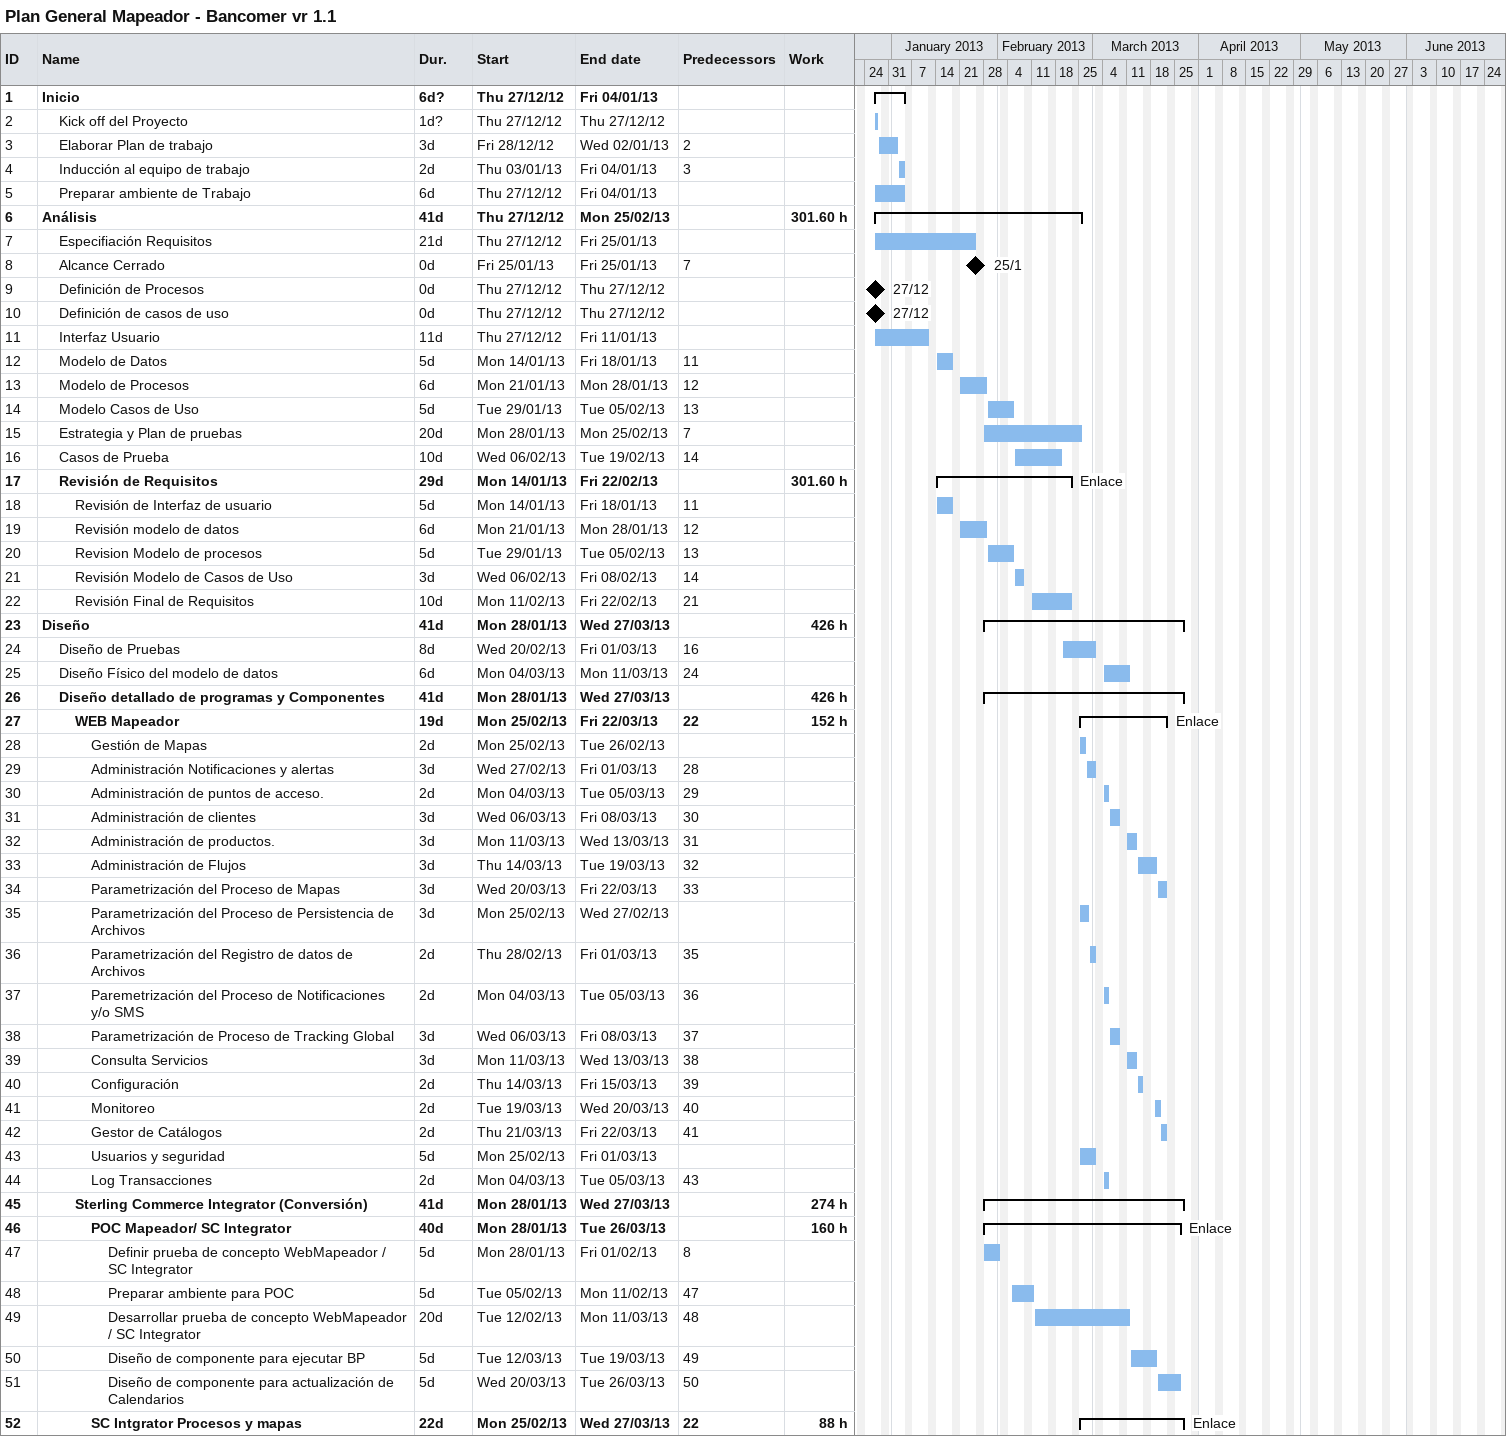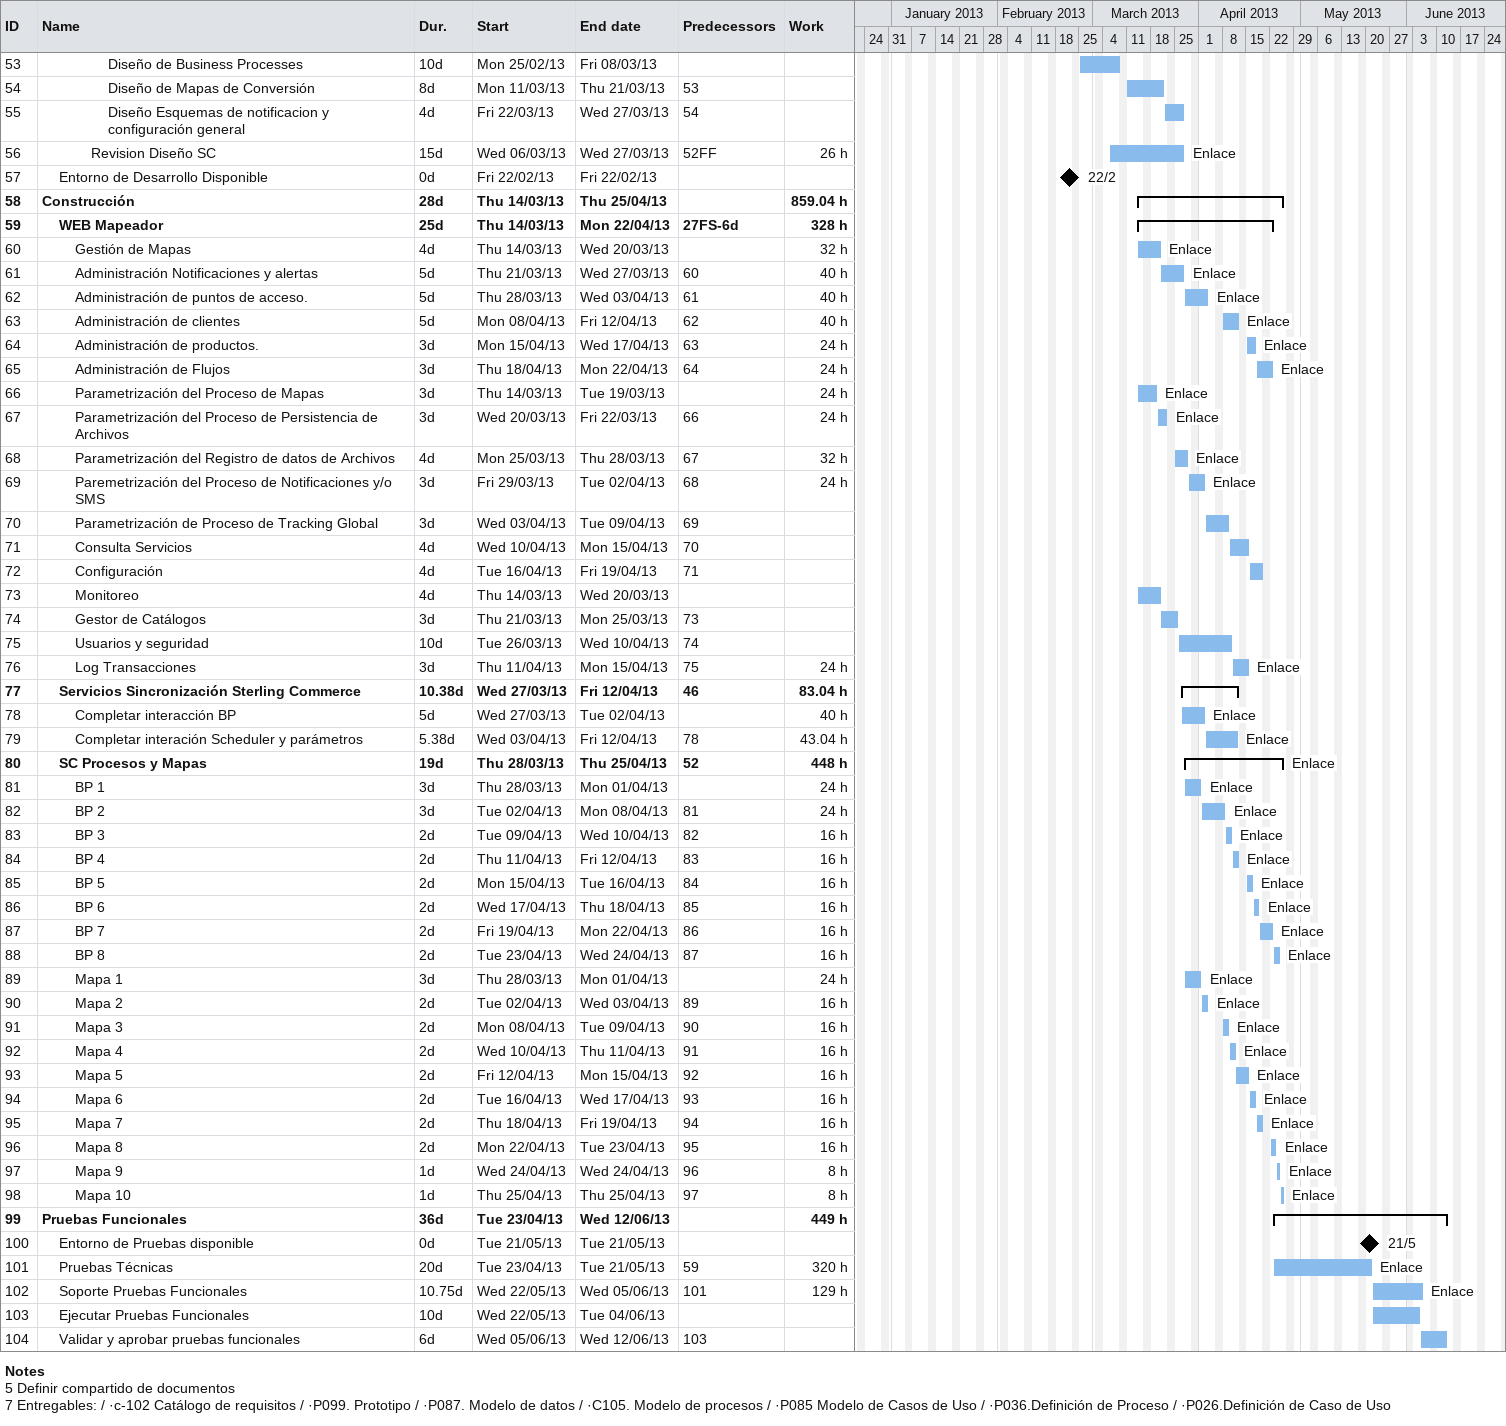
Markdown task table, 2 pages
Plan General Mapeador - Bancomer vr 1.1

| ID | Level | Task | Duration | Start | Finish | Predecessors | Resources | Work (h) |
|---|---|---|---|---|---|---|---|---|
| 1 | 1 | **Inicio** | 6d? | 2012-12-27 | 2013-01-04 |  |  |  |
| 2 | 2 | Kick off del Proyecto | 1d? | 2012-12-27 | 2012-12-27 |  |  |  |
| 3 | 2 | Elaborar Plan de trabajo | 3d | 2012-12-28 | 2013-01-02 | 2 |  |  |
| 4 | 2 | Inducción al equipo de trabajo | 2d | 2013-01-03 | 2013-01-04 | 3 |  |  |
| 5 | 2 | Preparar ambiente de Trabajo | 6d | 2012-12-27 | 2013-01-04 |  |  |  |
| 6 | 1 | **Análisis** | 41d | 2012-12-27 | 2013-02-25 |  |  | 301.60 |
| 7 | 2 | Especifiación Requisitos | 21d | 2012-12-27 | 2013-01-25 |  |  |  |
| 8 | 2 | Alcance Cerrado | 0d | 2013-01-25 | 2013-01-25 | 7 |  |  |
| 9 | 2 | Definición de Procesos | 0d | 2012-12-27 | 2012-12-27 |  |  |  |
| 10 | 2 | Definición de casos de uso | 0d | 2012-12-27 | 2012-12-27 |  |  |  |
| 11 | 2 | Interfaz Usuario | 11d | 2012-12-27 | 2013-01-11 |  |  |  |
| 12 | 2 | Modelo de Datos | 5d | 2013-01-14 | 2013-01-18 | 11 |  |  |
| 13 | 2 | Modelo de Procesos | 6d | 2013-01-21 | 2013-01-28 | 12 |  |  |
| 14 | 2 | Modelo Casos de Uso | 5d | 2013-01-29 | 2013-02-05 | 13 |  |  |
| 15 | 2 | Estrategia y Plan de pruebas | 20d | 2013-01-28 | 2013-02-25 | 7 |  |  |
| 16 | 2 | Casos de Prueba | 10d | 2013-02-06 | 2013-02-19 | 14 |  |  |
| 17 | 2 | **Revisión de Requisitos** | 29d | 2013-01-14 | 2013-02-22 |  | Enlace | 301.60 |
| 18 | 3 | Revisión de Interfaz de usuario | 5d | 2013-01-14 | 2013-01-18 | 11 |  |  |
| 19 | 3 | Revisión modelo de datos | 6d | 2013-01-21 | 2013-01-28 | 12 |  |  |
| 20 | 3 | Revision Modelo de procesos | 5d | 2013-01-29 | 2013-02-05 | 13 |  |  |
| 21 | 3 | Revisión Modelo de Casos de Uso | 3d | 2013-02-06 | 2013-02-08 | 14 |  |  |
| 22 | 3 | Revisión Final de Requisitos | 10d | 2013-02-11 | 2013-02-22 | 21 |  |  |
| 23 | 1 | **Diseño** | 41d | 2013-01-28 | 2013-03-27 |  |  | 426 |
| 24 | 2 | Diseño de Pruebas | 8d | 2013-02-20 | 2013-03-01 | 16 |  |  |
| 25 | 2 | Diseño Físico del modelo de datos | 6d | 2013-03-04 | 2013-03-11 | 24 |  |  |
| 26 | 2 | **Diseño detallado de programas y Componentes** | 41d | 2013-01-28 | 2013-03-27 |  |  | 426 |
| 27 | 3 | **WEB Mapeador** | 19d | 2013-02-25 | 2013-03-22 | 22 | Enlace | 152 |
| 28 | 4 | Gestión de Mapas | 2d | 2013-02-25 | 2013-02-26 |  |  |  |
| 29 | 4 | Administración Notificaciones y alertas | 3d | 2013-02-27 | 2013-03-01 | 28 |  |  |
| 30 | 4 | Administración de puntos de acceso. | 2d | 2013-03-04 | 2013-03-05 | 29 |  |  |
| 31 | 4 | Administración de clientes | 3d | 2013-03-06 | 2013-03-08 | 30 |  |  |
| 32 | 4 | Administración de productos. | 3d | 2013-03-11 | 2013-03-13 | 31 |  |  |
| 33 | 4 | Administración de Flujos | 3d | 2013-03-14 | 2013-03-19 | 32 |  |  |
| 34 | 4 | Parametrización del Proceso de Mapas | 3d | 2013-03-20 | 2013-03-22 | 33 |  |  |
| 35 | 4 | Parametrización del Proceso de Persistencia de Archivos | 3d | 2013-02-25 | 2013-02-27 |  |  |  |
| 36 | 4 | Parametrización del Registro de datos de Archivos | 2d | 2013-02-28 | 2013-03-01 | 35 |  |  |
| 37 | 4 | Paremetrización del Proceso de Notificaciones y/o SMS | 2d | 2013-03-04 | 2013-03-05 | 36 |  |  |
| 38 | 4 | Parametrización de Proceso de Tracking Global | 3d | 2013-03-06 | 2013-03-08 | 37 |  |  |
| 39 | 4 | Consulta Servicios | 3d | 2013-03-11 | 2013-03-13 | 38 |  |  |
| 40 | 4 | Configuración | 2d | 2013-03-14 | 2013-03-15 | 39 |  |  |
| 41 | 4 | Monitoreo | 2d | 2013-03-19 | 2013-03-20 | 40 |  |  |
| 42 | 4 | Gestor de Catálogos | 2d | 2013-03-21 | 2013-03-22 | 41 |  |  |
| 43 | 4 | Usuarios y seguridad | 5d | 2013-02-25 | 2013-03-01 |  |  |  |
| 44 | 4 | Log Transacciones | 2d | 2013-03-04 | 2013-03-05 | 43 |  |  |
| 45 | 3 | **Sterling Commerce Integrator (Conversión)** | 41d | 2013-01-28 | 2013-03-27 |  |  | 274 |
| 46 | 4 | **POC Mapeador/ SC Integrator** | 40d | 2013-01-28 | 2013-03-26 |  | Enlace | 160 |
| 47 | 5 | Definir prueba de concepto WebMapeador / SC Integrator | 5d | 2013-01-28 | 2013-02-01 | 8 |  |  |
| 48 | 5 | Preparar ambiente para POC | 5d | 2013-02-05 | 2013-02-11 | 47 |  |  |
| 49 | 5 | Desarrollar prueba de concepto WebMapeador / SC Integrator | 20d | 2013-02-12 | 2013-03-11 | 48 |  |  |
| 50 | 5 | Diseño de componente para ejecutar BP | 5d | 2013-03-12 | 2013-03-19 | 49 |  |  |
| 51 | 5 | Diseño de componente para actualización de Calendarios | 5d | 2013-03-20 | 2013-03-26 | 50 |  |  |
| 52 | 4 | **SC Intgrator Procesos y mapas** | 22d | 2013-02-25 | 2013-03-27 | 22 | Enlace | 88 |
| 53 | 5 | Diseño de Business Processes | 10d | 2013-02-25 | 2013-03-08 |  |  |  |
| 54 | 5 | Diseño de Mapas de Conversión | 8d | 2013-03-11 | 2013-03-21 | 53 |  |  |
| 55 | 5 | Diseño Esquemas de notificacion y configuración general | 4d | 2013-03-22 | 2013-03-27 | 54 |  |  |
| 56 | 4 | Revision Diseño SC | 15d | 2013-03-06 | 2013-03-27 | 52FF | Enlace | 26 |
| 57 | 2 | Entorno de Desarrollo Disponible | 0d | 2013-02-22 | 2013-02-22 |  |  |  |
| 58 | 1 | **Construcción** | 28d | 2013-03-14 | 2013-04-25 |  |  | 859.04 |
| 59 | 2 | **WEB Mapeador** | 25d | 2013-03-14 | 2013-04-22 | 27FS-6d |  | 328 |
| 60 | 3 | Gestión de Mapas | 4d | 2013-03-14 | 2013-03-20 |  | Enlace | 32 |
| 61 | 3 | Administración Notificaciones y alertas | 5d | 2013-03-21 | 2013-03-27 | 60 | Enlace | 40 |
| 62 | 3 | Administración de puntos de acceso. | 5d | 2013-03-28 | 2013-04-03 | 61 | Enlace | 40 |
| 63 | 3 | Administración de clientes | 5d | 2013-04-08 | 2013-04-12 | 62 | Enlace | 40 |
| 64 | 3 | Administración de productos. | 3d | 2013-04-15 | 2013-04-17 | 63 | Enlace | 24 |
| 65 | 3 | Administración de Flujos | 3d | 2013-04-18 | 2013-04-22 | 64 | Enlace | 24 |
| 66 | 3 | Parametrización del Proceso de Mapas | 3d | 2013-03-14 | 2013-03-19 |  | Enlace | 24 |
| 67 | 3 | Parametrización del Proceso de Persistencia de Archivos | 3d | 2013-03-20 | 2013-03-22 | 66 | Enlace | 24 |
| 68 | 3 | Parametrización del Registro de datos de Archivos | 4d | 2013-03-25 | 2013-03-28 | 67 | Enlace | 32 |
| 69 | 3 | Paremetrización del Proceso de Notificaciones y/o SMS | 3d | 2013-03-29 | 2013-04-02 | 68 | Enlace | 24 |
| 70 | 3 | Parametrización de Proceso de Tracking Global | 3d | 2013-04-03 | 2013-04-09 | 69 |  |  |
| 71 | 3 | Consulta Servicios | 4d | 2013-04-10 | 2013-04-15 | 70 |  |  |
| 72 | 3 | Configuración | 4d | 2013-04-16 | 2013-04-19 | 71 |  |  |
| 73 | 3 | Monitoreo | 4d | 2013-03-14 | 2013-03-20 |  |  |  |
| 74 | 3 | Gestor de Catálogos | 3d | 2013-03-21 | 2013-03-25 | 73 |  |  |
| 75 | 3 | Usuarios y seguridad | 10d | 2013-03-26 | 2013-04-10 | 74 |  |  |
| 76 | 3 | Log Transacciones | 3d | 2013-04-11 | 2013-04-15 | 75 | Enlace | 24 |
| 77 | 2 | **Servicios Sincronización Sterling Commerce** | 10.38d | 2013-03-27 | 2013-04-12 | 46 |  | 83.04 |
| 78 | 3 | Completar interacción BP | 5d | 2013-03-27 | 2013-04-02 |  | Enlace | 40 |
| 79 | 3 | Completar interación Scheduler y parámetros | 5.38d | 2013-04-03 | 2013-04-12 | 78 | Enlace | 43.04 |
| 80 | 2 | **SC Procesos y Mapas** | 19d | 2013-03-28 | 2013-04-25 | 52 | Enlace | 448 |
| 81 | 3 | BP 1 | 3d | 2013-03-28 | 2013-04-01 |  | Enlace | 24 |
| 82 | 3 | BP 2 | 3d | 2013-04-02 | 2013-04-08 | 81 | Enlace | 24 |
| 83 | 3 | BP 3 | 2d | 2013-04-09 | 2013-04-10 | 82 | Enlace | 16 |
| 84 | 3 | BP 4 | 2d | 2013-04-11 | 2013-04-12 | 83 | Enlace | 16 |
| 85 | 3 | BP 5 | 2d | 2013-04-15 | 2013-04-16 | 84 | Enlace | 16 |
| 86 | 3 | BP 6 | 2d | 2013-04-17 | 2013-04-18 | 85 | Enlace | 16 |
| 87 | 3 | BP 7 | 2d | 2013-04-19 | 2013-04-22 | 86 | Enlace | 16 |
| 88 | 3 | BP 8 | 2d | 2013-04-23 | 2013-04-24 | 87 | Enlace | 16 |
| 89 | 3 | Mapa 1 | 3d | 2013-03-28 | 2013-04-01 |  | Enlace | 24 |
| 90 | 3 | Mapa 2 | 2d | 2013-04-02 | 2013-04-03 | 89 | Enlace | 16 |
| 91 | 3 | Mapa 3 | 2d | 2013-04-08 | 2013-04-09 | 90 | Enlace | 16 |
| 92 | 3 | Mapa 4 | 2d | 2013-04-10 | 2013-04-11 | 91 | Enlace | 16 |
| 93 | 3 | Mapa 5 | 2d | 2013-04-12 | 2013-04-15 | 92 | Enlace | 16 |
| 94 | 3 | Mapa 6 | 2d | 2013-04-16 | 2013-04-17 | 93 | Enlace | 16 |
| 95 | 3 | Mapa 7 | 2d | 2013-04-18 | 2013-04-19 | 94 | Enlace | 16 |
| 96 | 3 | Mapa 8 | 2d | 2013-04-22 | 2013-04-23 | 95 | Enlace | 16 |
| 97 | 3 | Mapa 9 | 1d | 2013-04-24 | 2013-04-24 | 96 | Enlace | 8 |
| 98 | 3 | Mapa 10 | 1d | 2013-04-25 | 2013-04-25 | 97 | Enlace | 8 |
| 99 | 1 | **Pruebas Funcionales** | 36d | 2013-04-23 | 2013-06-12 |  |  | 449 |
| 100 | 2 | Entorno de Pruebas disponible | 0d | 2013-05-21 | 2013-05-21 |  |  |  |
| 101 | 2 | Pruebas Técnicas | 20d | 2013-04-23 | 2013-05-21 | 59 | Enlace | 320 |
| 102 | 2 | Soporte Pruebas Funcionales | 10.75d | 2013-05-22 | 2013-06-05 | 101 | Enlace | 129 |
| 103 | 2 | Ejecutar Pruebas Funcionales | 10d | 2013-05-22 | 2013-06-04 |  |  |  |
| 104 | 2 | Validar y aprobar pruebas funcionales | 6d | 2013-06-05 | 2013-06-12 | 103 |  |  |

Notes
- 5: Definir compartido de documentos
- 7: Entregables: / ·c-102 Catálogo de requisitos / ·P099. Prototipo / ·P087. Modelo de datos / ·C105. Modelo de procesos / ·P085 Modelo de Casos de Uso / ·P036.Definición de Proceso / ·P026.Definición de Caso de Uso
